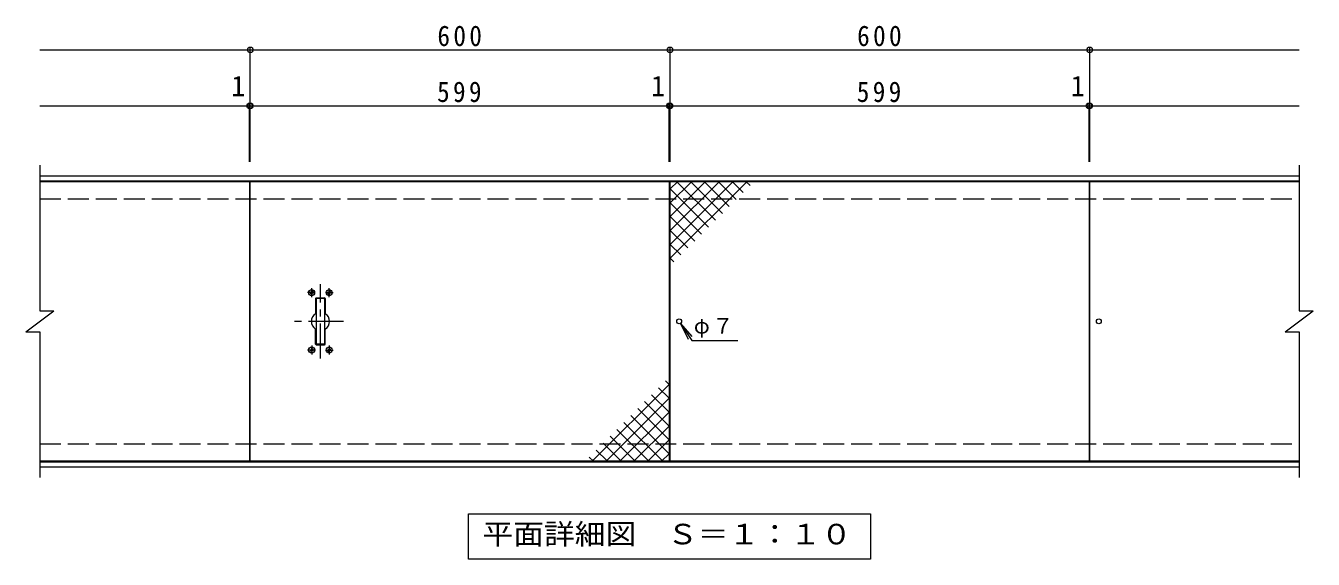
# Model space of a CAD drawing. Units: millimetres on the paper, enlarged 2 times, with parts at other scales. Extents: x -295 to 357, y -277 to 269.
# Drawn here: x -295.3 to 72.8, y 69.8 to 222.2 of the extents above; entities that cross this region are included whole.
import ezdxf
from ezdxf.enums import TextEntityAlignment as Align

# ---------------------------------------------------------------- set-up
doc = ezdxf.new("R2010")
doc.units = ezdxf.units.MM
doc.header["$LTSCALE"] = 2
doc.header["$PDMODE"] = 32
doc.header["$PDSIZE"] = 1.6
doc.linetypes.add('CHAIN1', pattern=[8, 5, -1, 1, -1])
doc.linetypes.add('DASHED3', pattern=[4, 3, -1])
for name, color, linetype, lineweight in [('C-0', 6, 'Continuous', 9), ('C-1', 2, 'Continuous', 9), ('C-2', 3, 'Continuous', 9), ('C-4', 7, 'Continuous', 9), ('C-5', 7, 'Continuous', 9), ('C-A', 2, 'Continuous', 9)]:
    doc.layers.add(name, color=color, linetype=linetype, lineweight=lineweight)
doc.styles.add('ＭＳ ゴシック', font='')
doc.styles.get('ＭＳ ゴシック').set_extended_font_data('MS Gothic')

msp = doc.modelspace()

# ---------------------------------------------------------------- linework, layer by layer
at = {"layer": 'C-0', "color": 3}
for p, q in [((-212.23, 144.057), (-212.23, 131.457)), ((-210.03, 144.257), (-212.03, 144.257)), ((-209.83, 144.057), (-209.83, 131.457)), ((-210.03, 131.257), (-212.03, 131.257))]:
    msp.add_line(p, q, dxfattribs=at)
for centre, start, end in [((-212.03, 144.057), 90, 180), ((-210.03, 144.057), 0, 90), ((-212.03, 131.457), 180, 270), ((-210.03, 131.457), 270, 0)]:
    msp.add_arc(centre, 0.2, start, end, dxfattribs=at)
at = {"layer": 'C-1'}
for p, q in [((-291.28, 179.357), (68.82, 179.357)), ((-291.28, 177.957), (68.82, 177.957)), ((-291.28, 97.557), (68.82, 97.557)), ((-291.28, 96.157), (68.82, 96.157))]:
    msp.add_line(p, q, dxfattribs=at)
at = {"layer": 'C-1', "linetype": 'DASHED3'}
for p, q in [((-291.28, 172.757), (68.82, 172.757)), ((-291.28, 102.757), (68.82, 102.757))]:
    msp.add_line(p, q, dxfattribs=at)
at = {"layer": 'C-2'}
for p, q in [((-291.28, 182.357), (-291.28, 140.757)), ((68.82, 182.357), (68.82, 140.757)), ((-291.28, 177.757), (-231.28, 177.757)), ((-231.28, 177.757), (-231.28, 97.757)), ((8.92, 97.757), (8.92, 177.757)), ((8.92, 177.757), (68.82, 177.757)), ((-212.43, 144.257), (-212.43, 139.948)), ((-212.23, 144.457), (-209.83, 144.457)), ((-209.63, 144.257), (-209.63, 139.948)), ((-295.28, 134.757), (-287.28, 140.757)), ((-291.28, 140.757), (-287.28, 140.757)), ((64.82, 134.757), (72.82, 140.757)), ((68.82, 140.757), (72.82, 140.757)), ((-295.28, 134.757), (-291.28, 134.757)), ((-291.28, 134.757), (-291.28, 93.157)), ((-212.43, 131.257), (-212.43, 135.566)), ((-209.63, 131.257), (-209.63, 135.566)), ((64.82, 134.757), (68.82, 134.757)), ((68.82, 134.757), (68.82, 93.157)), ((-212.23, 131.057), (-209.83, 131.057)), ((-231.28, 97.757), (-291.28, 97.757)), ((68.82, 97.757), (8.92, 97.757))]:
    msp.add_line(p, q, dxfattribs=at)
for points in [[(-231.08, 97.757), (-231.08, 177.757), (-111.28, 177.757), (-111.28, 97.757)], [(-111.08, 97.757), (-111.08, 177.757), (8.72, 177.757), (8.72, 97.757)]]:
    msp.add_lwpolyline(points, close=True, dxfattribs=at)
for centre, radius, start, end in [((-212.23, 144.257), 0.2, 90, 180), ((-209.83, 144.257), 0.2, 0, 90), ((-211.03, 137.757), 2.6, 122.57892, 237.42107), ((-211.03, 137.757), 2.6, 302.57893, 57.42108), ((-212.23, 131.257), 0.2, 180, 270), ((-209.83, 131.257), 0.2, 270, 0)]:
    msp.add_arc(centre, radius, start, end, dxfattribs=at)
at = {"layer": 'C-4'}
for p, q in [((-231.08, 183.357), (-231.08, 215.957)), ((-111.08, 183.357), (-111.08, 215.957)), ((8.92, 183.357), (8.92, 215.957)), ((-291.28, 199.357), (-231.28, 199.357)), ((-231.28, 183.357), (-231.28, 199.957)), ((-231.28, 199.357), (-231.08, 199.357)), ((-231.08, 199.357), (-111.28, 199.357)), ((-111.28, 183.357), (-111.28, 199.957)), ((-111.28, 199.357), (-111.08, 199.357)), ((-111.08, 199.357), (8.72, 199.357)), ((8.72, 183.357), (8.72, 199.957)), ((8.72, 199.357), (8.92, 199.357)), ((8.92, 199.357), (68.82, 199.357))]:
    msp.add_line(p, q, dxfattribs=at)
msp.add_lwpolyline([(-291.28, 215.357), (-231.08, 215.357), (-111.08, 215.357), (8.92, 215.357), (68.82, 215.357)], dxfattribs=at)
for p in [(-231.08, 215.357), (-111.08, 215.357), (8.92, 215.357), (-231.28, 199.357), (-231.08, 199.357), (-111.28, 199.357), (-111.08, 199.357), (8.72, 199.357), (8.92, 199.357)]:
    msp.add_point(p, dxfattribs=at)
at = {"layer": 'C-5'}
for p, q in [((-108.091, 137.174), (-104.826, 132.277)), ((-108.091, 137.174), (-105.885, 132.688)), ((-108.091, 137.174), (-104.799, 133.412)), ((-104.826, 132.277), (-91.659, 132.277))]:
    msp.add_line(p, q, dxfattribs=at)
msp.add_lwpolyline([(-168.73, 69.757), (-168.73, 82.757), (-53.73, 82.757), (-53.73, 69.757)], close=True, dxfattribs=at)
at = {"layer": 'C-A', "color": 3}
for p, q in [((-111.004, 175.601), (-108.847, 177.757)), ((-111.004, 171.641), (-104.887, 177.757)), ((-111.004, 167.681), (-100.928, 177.757)), ((-111.004, 163.721), (-96.968, 177.757)), ((-111.004, 159.761), (-93.008, 177.757)), ((-111.004, 155.802), (-89.048, 177.757)), ((-109.2, 177.757), (-98.09, 166.647)), ((-105.24, 177.757), (-96.11, 168.626)), ((-101.28, 177.757), (-94.13, 170.606)), ((-97.321, 177.757), (-92.15, 172.586)), ((-93.361, 177.757), (-90.17, 174.566)), ((-89.401, 177.757), (-88.19, 176.546)), ((-111.004, 175.601), (-100.07, 164.667)), ((-111.004, 171.641), (-102.05, 162.687)), ((-111.004, 167.681), (-104.03, 160.707)), ((-111.004, 163.721), (-106.009, 158.727)), ((-111.004, 159.761), (-107.989, 156.747)), ((-111.004, 155.802), (-109.969, 154.767)), ((-111.356, 119.712), (-133.311, 97.757)), ((-111.356, 115.752), (-114.37, 118.766)), ((-111.356, 119.712), (-112.39, 120.746)), ((-111.356, 115.752), (-129.351, 97.757)), ((-111.356, 107.832), (-118.33, 114.807)), ((-111.356, 111.792), (-116.35, 116.786)), ((-111.356, 111.792), (-125.392, 97.757)), ((-111.356, 99.913), (-122.29, 110.847)), ((-111.356, 103.873), (-120.31, 112.827)), ((-117.119, 97.757), (-126.25, 106.887)), ((-113.16, 97.757), (-124.27, 108.867)), ((-111.356, 107.833), (-121.432, 97.757)), ((-121.079, 97.757), (-128.23, 104.907)), ((-111.356, 103.873), (-117.472, 97.757)), ((-128.999, 97.757), (-132.189, 100.947)), ((-125.039, 97.757), (-130.209, 102.927)), ((-111.356, 99.913), (-113.512, 97.757)), ((-132.958, 97.757), (-134.169, 98.967))]:
    msp.add_line(p, q, dxfattribs=at)
at = {"layer": 'C-A', "linetype": 'CHAIN1'}
for p, q in [((-213.53, 144.634), (-213.53, 147.267)), ((-208.53, 144.634), (-208.53, 147.267)), ((-212.563, 145.957), (-214.692, 145.957)), ((-209.482, 145.957), (-207.368, 145.957)), ((-212.427, 129.557), (-214.692, 129.557)), ((-213.53, 130.88), (-213.53, 128.246)), ((-209.609, 129.557), (-207.368, 129.557)), ((-208.53, 130.88), (-208.53, 128.246))]:
    msp.add_line(p, q, dxfattribs=at)
at = {"layer": 'C-A', "color": 3, "linetype": 'CHAIN1'}
for p, q in [((-211.03, 127.157), (-211.03, 148.357)), ((-204.476, 137.757), (-219.071, 137.757))]:
    msp.add_line(p, q, dxfattribs=at)
at = {"layer": 'C-A'}
for p, q in [((-214.01, 146.056), (-213.78, 146.06)), ((-214.01, 145.857), (-214.01, 146.056)), ((-214.01, 145.857), (-213.78, 145.853)), ((-213.78, 146.06), (-213.68, 146.107)), ((-213.78, 145.853), (-213.68, 145.807)), ((-213.633, 146.207), (-213.68, 146.107)), ((-213.633, 145.707), (-213.68, 145.807)), ((-213.629, 146.437), (-213.633, 146.207)), ((-213.629, 145.477), (-213.633, 145.707)), ((-213.629, 146.437), (-213.43, 146.437)), ((-213.43, 146.437), (-213.426, 146.207)), ((-213.426, 146.207), (-213.379, 146.107)), ((-213.426, 145.707), (-213.379, 145.807)), ((-213.28, 146.06), (-213.379, 146.107)), ((-213.28, 145.853), (-213.379, 145.807)), ((-213.05, 146.056), (-213.28, 146.06)), ((-213.05, 145.857), (-213.28, 145.853)), ((-213.05, 145.857), (-213.05, 146.056)), ((-209.01, 146.056), (-208.78, 146.06)), ((-209.01, 145.857), (-209.01, 146.056)), ((-209.01, 145.857), (-208.78, 145.853)), ((-208.78, 146.06), (-208.68, 146.107)), ((-208.78, 145.853), (-208.68, 145.807)), ((-208.633, 146.207), (-208.68, 146.107)), ((-208.633, 145.707), (-208.68, 145.807)), ((-208.629, 146.437), (-208.633, 146.207)), ((-208.629, 145.477), (-208.633, 145.707)), ((-208.629, 146.437), (-208.43, 146.437)), ((-208.43, 146.437), (-208.426, 146.207)), ((-208.426, 146.207), (-208.38, 146.107)), ((-208.426, 145.707), (-208.38, 145.807)), ((-208.28, 146.06), (-208.38, 146.107)), ((-208.28, 145.853), (-208.38, 145.807)), ((-208.05, 146.056), (-208.28, 146.06)), ((-208.05, 145.857), (-208.28, 145.853)), ((-208.05, 145.857), (-208.05, 146.056)), ((-214.01, 129.656), (-213.78, 129.66)), ((-214.01, 129.457), (-214.01, 129.656)), ((-214.01, 129.457), (-213.78, 129.453)), ((-213.78, 129.66), (-213.68, 129.707)), ((-213.78, 129.453), (-213.68, 129.407)), ((-213.633, 129.807), (-213.68, 129.707)), ((-213.633, 129.307), (-213.68, 129.407)), ((-213.629, 130.037), (-213.633, 129.807)), ((-213.629, 129.077), (-213.633, 129.307)), ((-213.629, 130.037), (-213.43, 130.037)), ((-213.43, 130.037), (-213.426, 129.807)), ((-213.426, 129.807), (-213.379, 129.707)), ((-213.426, 129.307), (-213.379, 129.407)), ((-213.28, 129.66), (-213.379, 129.707)), ((-213.28, 129.453), (-213.379, 129.407)), ((-213.05, 129.656), (-213.28, 129.66)), ((-213.05, 129.457), (-213.28, 129.453)), ((-213.05, 129.457), (-213.05, 129.656)), ((-209.01, 129.656), (-208.78, 129.66)), ((-209.01, 129.457), (-209.01, 129.656)), ((-209.01, 129.457), (-208.78, 129.453)), ((-208.78, 129.66), (-208.68, 129.707)), ((-208.78, 129.453), (-208.68, 129.407)), ((-208.633, 129.807), (-208.68, 129.707)), ((-208.633, 129.307), (-208.68, 129.407)), ((-208.629, 130.037), (-208.633, 129.807)), ((-208.629, 129.077), (-208.633, 129.307)), ((-208.629, 130.037), (-208.43, 130.037)), ((-208.43, 130.037), (-208.426, 129.807)), ((-208.426, 129.807), (-208.38, 129.707)), ((-208.426, 129.307), (-208.38, 129.407)), ((-208.28, 129.66), (-208.38, 129.707)), ((-208.28, 129.453), (-208.38, 129.407)), ((-208.05, 129.656), (-208.28, 129.66)), ((-208.05, 129.457), (-208.28, 129.453)), ((-208.05, 129.457), (-208.05, 129.656))]:
    msp.add_line(p, q, dxfattribs=at)
for points in [[(-213.629, 145.477), (-213.43, 145.477), (-213.426, 145.707)], [(-208.629, 145.477), (-208.43, 145.477), (-208.426, 145.707)], [(-213.629, 129.077), (-213.43, 129.077), (-213.426, 129.307)], [(-208.629, 129.077), (-208.43, 129.077), (-208.426, 129.307)]]:
    msp.add_lwpolyline(points, dxfattribs=at)
for centre in [(-213.53, 145.957), (-208.53, 145.957), (-213.53, 129.557), (-208.53, 129.557)]:
    msp.add_circle(centre, 0.84, dxfattribs=at)
at = {"layer": 'C-A', "color": 3}
for centre in [(-108.48, 137.757), (11.52, 137.757)]:
    msp.add_circle(centre, 0.7, dxfattribs=at)

# ---------------------------------------------------------------- texts
at = {"layer": 'C-4', "color": 2, "style": 'ＭＳ ゴシック'}
for p in [(-236.498, 200.357), (-116.498, 200.357), (3.502, 200.357)]:
    msp.add_text('1', height=5.865, dxfattribs=at).set_placement(p, align=Align.BOTTOM_LEFT)
at = {"layer": 'C-4', "color": 2, "char_height": 5.865, "attachment_point": 7, "style": 'ＭＳ ゴシック'}
for s, insert in [('\\T1.27;\\W0.9;600', (-177.58, 216.357)), ('\\T1.27;\\W0.9;600', (-57.58, 216.357)), ('\\T1.27;\\W0.9;599', (-177.68, 200.357)), ('\\T1.27;\\W0.9;599', (-57.68, 200.357))]:
    msp.add_mtext(s, dxfattribs=dict(at, insert=insert))
at = {"layer": 'C-5', "color": 2, "style": 'ＭＳ ゴシック', "width": 1.1}
msp.add_text('平面詳細図\u3000Ｓ＝１：１０', height=5.865, dxfattribs=at).set_placement((-164.73, 72.257), align=Align.BOTTOM_LEFT)
at = {"layer": 'C-5', "insert": (-104.275, 133.082), "char_height": 4.399, "attachment_point": 7, "style": 'ＭＳ ゴシック'}
msp.add_mtext('\\T1.17;φ７', dxfattribs=at)

doc.saveas('drawing.dxf')
